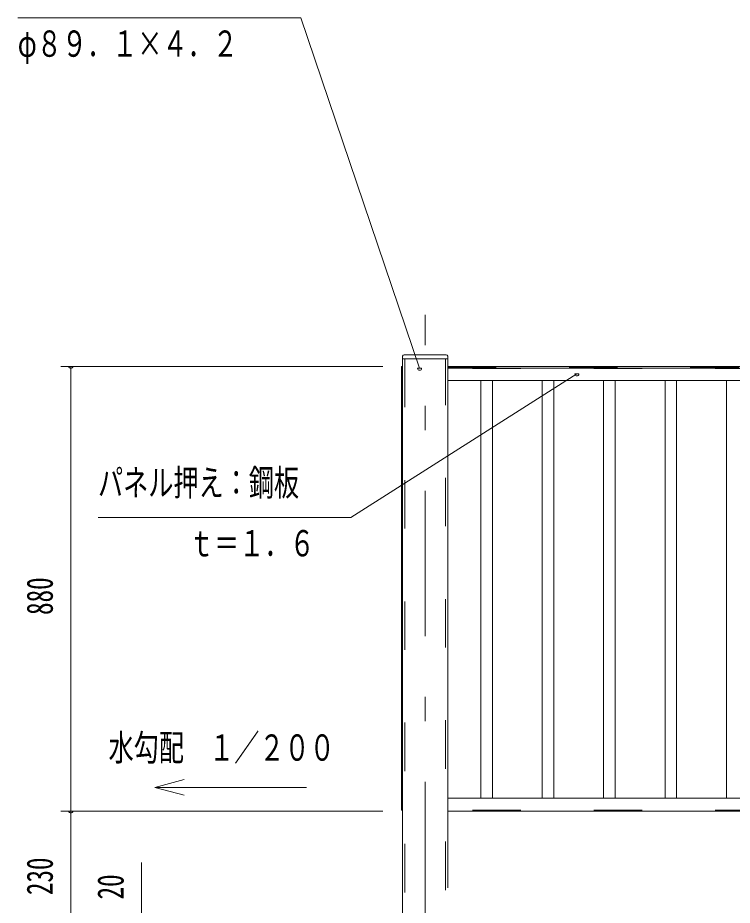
# Model space of a CAD drawing. Units: millimetres, scale not verified. Extents: x -26655 to 26659, y -10500 to 10500.
# Drawn here: x 15847 to 19381, y 1204 to 5595 of the extents above; entities that cross this region are included whole.
import ezdxf
from ezdxf.enums import TextEntityAlignment as Align

# ---------------------------------------------------------------- set-up
doc = ezdxf.new("R2010")
doc.units = ezdxf.units.MM
doc.header["$LTSCALE"] = 60
doc.linetypes.add('USER2', pattern=[10, 4, -6])
doc.linetypes.add('USER3', pattern=[24, 12, -5, 2, -5])
for name, color, linetype, lineweight in [('0-6_2-02BOLD', 7, 'Continuous', 18), ('0-7_2-12HIDDEN', 3, 'USER2', 18), ('0-8_2-22CENTER', 3, 'USER3', 18), ('0-9_2-42THIN', 4, 'Continuous', 18), ('0-A_2-52DIM', 3, 'Continuous', 18)]:
    doc.layers.add(name, color=color, linetype=linetype, lineweight=lineweight)
doc.styles.add('ＭＳ ゴシック', font='')
doc.styles.get('ＭＳ ゴシック').set_extended_font_data('MS Gothic')

msp = doc.modelspace()

# ---------------------------------------------------------------- linework, layer by layer
at = {"layer": '0-6_2-02BOLD'}
for p, q in [((17751.04, 469.93), (17751.04, 3919.93)), ((17758.54, 3927.43), (17966.29, 3927.43)), ((17973.79, 3919.93), (17973.79, 1290.01)), ((17751.04, 3907.43), (17973.79, 3907.43)), ((17973.79, 3869.93), (21336.04, 3869.93)), ((21336.04, 3861.93), (17973.79, 3861.93)), ((17973.79, 3799.43), (21336.04, 3799.43)), ((21336.04, 1733.43), (17973.79, 1733.43)), ((17746.17, 1673.93), (17751.04, 1673.93)), ((17973.79, 1669.93), (21336.04, 1669.93))]:
    msp.add_line(p, q, dxfattribs=at)
msp.add_lwpolyline([(17746.17, 1673.93), (17746.17, 3869.93), (17751.04, 3869.93)], dxfattribs=at)
for centre, start, end in [((17758.54, 3919.93), 90, 180), ((17966.29, 3919.93), 0, 90)]:
    msp.add_arc(centre, 7.5, start, end, dxfattribs=at)
at = {"layer": '0-7_2-12HIDDEN'}
for p, q in [((17749.16, 3869.93), (17749.16, 1673.93)), ((17761.54, 3907.43), (17761.54, 469.93)), ((17963.29, 1278.88), (17963.29, 3907.43)), ((17973.79, 3865.93), (21336.04, 3865.93)), ((21336.04, 3858.93), (17973.79, 3858.93)), ((21336.04, 1673.93), (17973.79, 1673.93))]:
    msp.add_line(p, q, dxfattribs=at)
at = {"layer": '0-8_2-22CENTER'}
msp.add_line((17862.49, 1094.93), (17862.49, 4125.61), dxfattribs=at)
at = {"layer": '0-9_2-42THIN'}
for p, q in [((18137.41, 1733.43), (18137.41, 3799.43)), ((18194.91, 3799.43), (18194.91, 1733.43)), ((18441.16, 1733.43), (18441.16, 3799.43)), ((18498.66, 3799.43), (18498.66, 1733.43)), ((18744.91, 1733.43), (18744.91, 3799.43)), ((18802.41, 3799.43), (18802.41, 1733.43)), ((19048.66, 1733.43), (19048.66, 3799.43)), ((19106.16, 3799.43), (19106.16, 1733.43)), ((19352.41, 1733.43), (19352.41, 3799.43))]:
    msp.add_line(p, q, dxfattribs=at)
at = {"layer": '0-A_2-52DIM'}
for p, q in [((16059.91, 3869.93), (17653.22, 3869.93)), ((16119.92, 3869.93), (16099.92, 3869.93)), ((16109.92, -75.07), (16109.92, 3869.93)), ((17844.8, 3860.57), (17824.8, 3860.57)), ((18622.69, 3832.55), (18602.69, 3832.55)), ((16524.92, 1787.15), (17274.92, 1787.15)), ((17653.22, 1669.93), (16059.91, 1669.93)), ((16119.92, 1669.93), (16099.92, 1669.93)), ((16459.92, 1414.93), (16459.92, 1031.06))]:
    msp.add_line(p, q, dxfattribs=at)
for points in [[(17834.8, 3860.57), (17247.42, 5594.93), (15847.42, 5594.93)], [(16244.38, 3123.03), (17494.38, 3123.03), (18612.69, 3832.55)], [(16669.81, 1825.98), (16524.92, 1787.15), (16669.81, 1748.33)]]:
    msp.add_lwpolyline(points, dxfattribs=at)
for centre in [(16109.92, 3869.93), (17834.8, 3860.57), (18612.69, 3832.55), (16109.92, 1669.93)]:
    msp.add_arc(centre, 10, 180, 0, dxfattribs=at)

# ---------------------------------------------------------------- texts
at = {"layer": '0-A_2-52DIM', "color": 7, "style": 'ＭＳ ゴシック', "width": 0.7}
for s, p in [('φ８９．１×４．２', (15847.42, 5362.69)), ('パネル押え：鋼板', (16244.38, 3190.8)), ('ｔ＝１．６', (16694.38, 2890.8)), ('水勾配\u3000１／２００', (16296.46, 1879.92))]:
    msp.add_text(s, height=130.2, dxfattribs=at).set_placement(p, align=Align.BOTTOM_LEFT)
for s, p in [('880', (16059.91, 2640.21)), ('230', (16059.91, 1254.04)), ('20', (16409.92, 1232.61))]:
    msp.add_text(s, height=130.2, rotation=90, dxfattribs=at).set_placement(p, align=Align.BOTTOM_LEFT)

doc.saveas('drawing.dxf')
